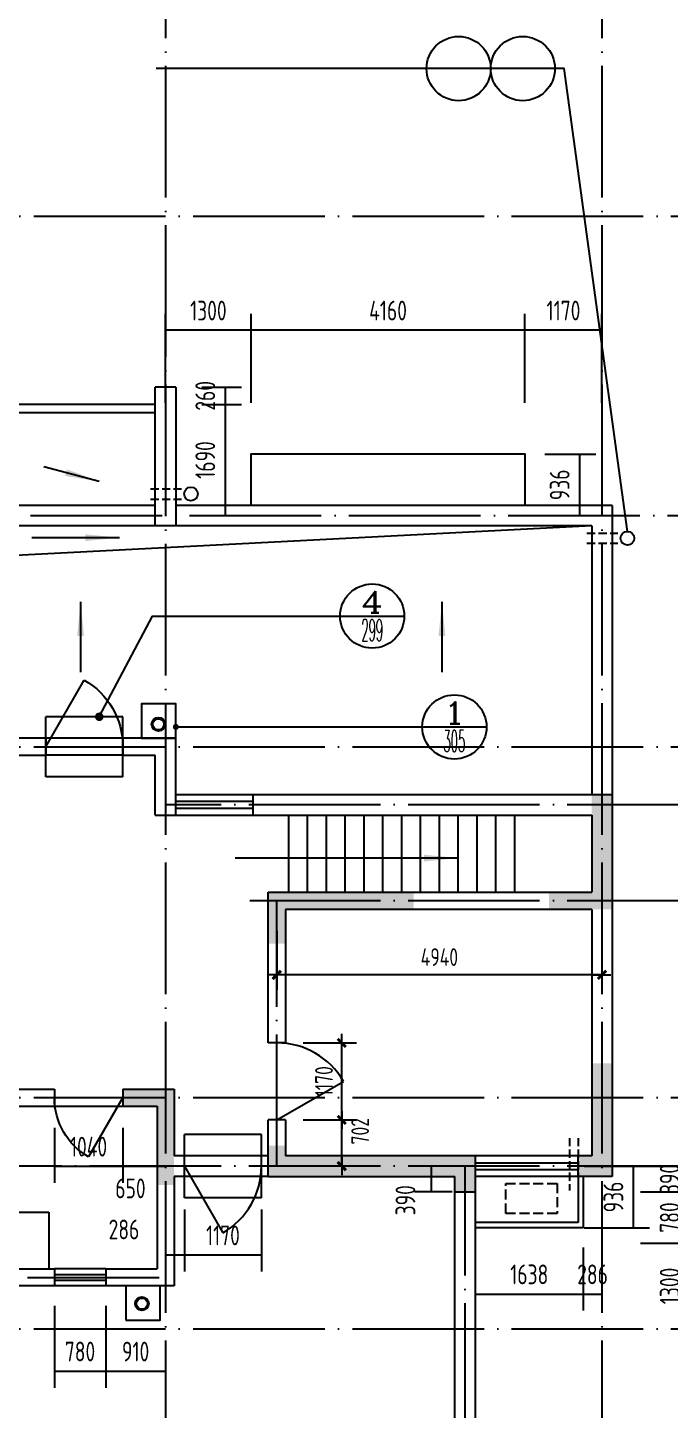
# Model space of a CAD drawing. Extents: x -726032 to 135930, y -151624 to 587044.
# Drawn here: x -555533 to -545783, y 499528 to 520514 of the extents above; entities that cross this region are included whole.
import ezdxf
from ezdxf.enums import TextEntityAlignment as Align

# ---------------------------------------------------------------- set-up
doc = ezdxf.new("R2010")
doc.units = 0
doc.header["$LTSCALE"] = 1000
doc.header["$MEASUREMENT"] = 0
doc.linetypes.add('DASH', pattern=[0.35, 0.25, -0.1])
doc.linetypes.add('DOTE', pattern=[2.42, 2, -0.2, 0.02, -0.2])
doc.layers.get('0').update_dxf_attribs({"linetype": 'CONTINUOUS'})
doc.layers.get('DEFPOINTS').update_dxf_attribs({"color": 1, "linetype": 'CONTINUOUS'})
for name, color, linetype in [('AXIS', 245, 'CONTINUOUS'), ('COLUMN', 170, 'CONTINUOUS'), ('DOTE', 8, 'DOTE'), ('GROUND', 45, 'CONTINUOUS'), ('LVTRY', 6, 'CONTINUOUS'), ('PUB_DIM', 245, 'CONTINUOUS'), ('ROOF', 4, 'CONTINUOUS'), ('STAIR', 42, 'CONTINUOUS'), ('WALL', 255, 'CONTINUOUS'), ('WINDOW', 155, 'CONTINUOUS'), ('WINDOW_TEXT', 7, 'CONTINUOUS'), ('引线', 213, 'CONTINUOUS'), ('排水', 245, 'CONTINUOUS'), ('空调', 245, 'CONTINUOUS'), ('雨水管', 20, 'CONTINUOUS')]:
    doc.layers.add(name, color=color, linetype=linetype)
doc.styles.add('COMP', font='COMPLEX', dxfattribs={"bigfont": 'hztxt'})
doc.styles.add('DIM_FONT', font='isocp.shx', dxfattribs={"width": 0.8})
doc.styles.add('SIMPLEX', font='SIMPLEX.SHX')
doc.dimstyles.new('DIMA', dxfattribs={"dimtxt": 300, "dimasz": 1, "dimexe": 250, "dimexo": 300, "dimgap": 150, "dimtad": 1, "dimdec": 0, "dimzin": 0, "dimdsep": 46, "dimtxsty": 'DIM_FONT', "dimcen": 0.09, "dimse1": 1, "dimclrt": 142, "dimadec": 0, "dimazin": 0, "dimtfac": 1, "dimtdec": 0, "dimtix": 1, "dimtmove": 2, "dimatfit": 3, "dimfxl": 1, "dimtolj": 1, "dimtzin": 0, "dimarcsym": 0})
doc.dimstyles.new('DIMB', dxfattribs={"dimtxt": 300, "dimasz": 1, "dimexe": 250, "dimexo": 300, "dimgap": 150, "dimtad": 1, "dimdec": 0, "dimzin": 0, "dimdsep": 46, "dimtxsty": 'DIM_FONT', "dimcen": 0.09, "dimse2": 1, "dimclrt": 142, "dimadec": 0, "dimazin": 0, "dimtfac": 1, "dimtdec": 0, "dimtix": 1, "dimtmove": 2, "dimatfit": 3, "dimfxl": 1, "dimtolj": 1, "dimtzin": 0, "dimarcsym": 0})
doc.dimstyles.new('DIMN', dxfattribs={"dimtxt": 300, "dimasz": 1, "dimexe": 250, "dimexo": 300, "dimgap": 150, "dimtad": 1, "dimdec": 0, "dimzin": 0, "dimdsep": 46, "dimtxsty": 'DIM_FONT', "dimcen": 0.09, "dimclrt": 142, "dimadec": 0, "dimazin": 0, "dimtfac": 1, "dimtdec": 0, "dimtix": 1, "dimtmove": 2, "dimatfit": 3, "dimfxl": 1, "dimtolj": 1, "dimtzin": 0, "dimarcsym": 0})

# ---------------------------------------------------------------- blocks, each defined once
blk = doc.blocks.new('_DBLK')
blk.add_line((-0.5, 0), (0, -0.866))
blk.add_arc((-0.5, 0), 1, 300, 0)
at = {"layer": 'WINDOW_TEXT', "style": 'SIMPLEX', "flags": 9}
blk.add_attdef('A', text='', height=1, dxfattribs=at).set_placement((0, 1.5), align=Align.MIDDLE)
blk = doc.blocks.new('*D124')
at = {"layer": 'DEFPOINTS', "color": 0, "transparency": 16777216}
for p in [(-555127, 504106), (-554087, 504106), (-555127, 503218)]:
    blk.add_point(p, dxfattribs=at)
at = {"layer": 'PUB_DIM', "color": 0, "lineweight": -2, "transparency": 16777216}
for p, q in [((-555127, 503806), (-555127, 502968)), ((-554087, 503806), (-554087, 502968)), ((-554088, 503218), (-555126, 503218))]:
    blk.add_line(p, q, dxfattribs=at)
at = {"layer": 'PUB_DIM', "color": 0, "transparency": 16777216}
for points in [[(-555126, 503218), (-555126, 503218), (-555127, 503218)], [(-554088, 503218), (-554088, 503218), (-554087, 503218)]]:
    blk.add_solid(points, dxfattribs=at)
at = {"layer": 'PUB_DIM', "color": 142, "transparency": 16777216, "insert": (-554607, 503518), "char_height": 300, "attachment_point": 5, "style": 'DIM_FONT'}
blk.add_mtext('\\A1;1040', dxfattribs=at)
blk = doc.blocks.new('_ARROW')
blk.add_solid([(0, 0), (-1, 0.1), (-1, -0.1)])
blk = doc.blocks.new('_WBLK')
for p, q in [((-0.5, 0.5), (0.5, 0.5)), ((0.5, 0.167), (-0.5, 0.167)), ((0.5, -0.167), (-0.5, -0.167)), ((-0.5, -0.5), (0.5, -0.5))]:
    blk.add_line(p, q)
at = {"layer": 'WINDOW_TEXT', "style": 'SIMPLEX', "flags": 9}
blk.add_attdef('A', text='', height=1, dxfattribs=at).set_placement((0, 1.5), align=Align.MIDDLE)
blk = doc.blocks.new('_DIMX')
blk.add_line((-150, 0), (150, 0))
at = {"const_width": 50}
blk.add_lwpolyline([(-70, -70), (70, 70)], dxfattribs=at)
blk = doc.blocks.new('*D1679')
at = {"layer": 'DEFPOINTS', "color": 0, "transparency": 16777216}
for p in [(-551747, 507064), (-546807, 507064), (-551747, 506127)]:
    blk.add_point(p, dxfattribs=at)
at = {"layer": 'PUB_DIM', "color": 0, "lineweight": -2, "transparency": 16777216}
for p, q in [((-551747, 506794), (-551747, 505902)), ((-546808, 506127), (-551746, 506127))]:
    blk.add_line(p, q, dxfattribs=at)
at = {"layer": 'PUB_DIM', "color": 0, "lineweight": -2, "transparency": 16777216, "xscale": 0.9, "yscale": 0.9, "zscale": 0.9, "rotation": 180}
blk.add_blockref('_DIMX', (-551747, 506127), dxfattribs=at)
at = {"layer": 'PUB_DIM', "color": 0, "lineweight": -2, "transparency": 16777216, "xscale": 0.9, "yscale": 0.9, "zscale": 0.9}
blk.add_blockref('_DIMX', (-546807, 506127), dxfattribs=at)
at = {"layer": 'PUB_DIM', "color": 142, "transparency": 16777216, "insert": (-549277, 506397), "char_height": 270, "attachment_point": 5, "style": 'DIM_FONT'}
blk.add_mtext('\\A1;4940', dxfattribs=at)
blk = doc.blocks.new('*D464')
at = {"layer": 'DEFPOINTS', "color": 0, "transparency": 16777216}
for p in [(-547093, 502286), (-546807, 502286), (-546807, 501278)]:
    blk.add_point(p, dxfattribs=at)
at = {"layer": 'PUB_DIM', "color": 0, "lineweight": -2, "transparency": 16777216}
for p, q in [((-547093, 501986), (-547093, 501028)), ((-546807, 501986), (-546807, 501028)), ((-547094, 501278), (-547095, 501278)), ((-547093, 501278), (-546807, 501278)), ((-546806, 501278), (-546805, 501278))]:
    blk.add_line(p, q, dxfattribs=at)
at = {"layer": 'PUB_DIM', "color": 0, "transparency": 16777216}
for points in [[(-547094, 501278), (-547094, 501278), (-547093, 501278)], [(-546806, 501278), (-546806, 501278), (-546807, 501278)]]:
    blk.add_solid(points, dxfattribs=at)
at = {"layer": 'PUB_DIM', "color": 142, "transparency": 16777216, "insert": (-546950, 501578), "char_height": 300, "attachment_point": 5, "style": 'DIM_FONT'}
blk.add_mtext('\\A1;286', dxfattribs=at)
blk = doc.blocks.new('*D3551')
at = {"layer": 'AXIS', "color": 0, "lineweight": -2, "transparency": 16777216}
for p, q in [((-546223, 502052), (-545228, 502052)), ((-545478, 502051), (-545478, 500753))]:
    blk.add_line(p, q, dxfattribs=at)
at = {"layer": 'AXIS', "color": 0, "transparency": 16777216}
for points in [[(-545478, 502051), (-545478, 502051), (-545478, 502052)], [(-545478, 500753), (-545478, 500753), (-545478, 500752)]]:
    blk.add_solid(points, dxfattribs=at)
at = {"layer": 'DEFPOINTS', "color": 0, "transparency": 16777216}
for p in [(-546523, 502052), (-546523, 500752), (-545478, 500752)]:
    blk.add_point(p, dxfattribs=at)
at = {"layer": 'AXIS', "color": 142, "transparency": 16777216, "insert": (-545778, 501402), "char_height": 300, "attachment_point": 5, "rotation": 90, "style": 'DIM_FONT'}
blk.add_mtext('\\A1;1300', dxfattribs=at)
blk = doc.blocks.new('*D465')
at = {"layer": 'AXIS', "color": 0, "lineweight": -2, "transparency": 16777216}
for p, q in [((-546223, 502832), (-545228, 502832)), ((-545478, 502831), (-545478, 502053)), ((-546223, 502052), (-545228, 502052))]:
    blk.add_line(p, q, dxfattribs=at)
at = {"layer": 'AXIS', "color": 0, "transparency": 16777216}
for points in [[(-545478, 502831), (-545478, 502831), (-545478, 502832)], [(-545478, 502053), (-545478, 502053), (-545478, 502052)]]:
    blk.add_solid(points, dxfattribs=at)
at = {"layer": 'DEFPOINTS', "color": 0, "transparency": 16777216}
for p in [(-546523, 502832), (-546523, 502052), (-545478, 502052)]:
    blk.add_point(p, dxfattribs=at)
at = {"layer": 'AXIS', "color": 142, "transparency": 16777216, "insert": (-545778, 502442), "char_height": 300, "attachment_point": 5, "rotation": 90, "style": 'DIM_FONT'}
blk.add_mtext('\\A1;780', dxfattribs=at)
blk = doc.blocks.new('*D467')
at = {"layer": 'AXIS', "color": 0, "lineweight": -2, "transparency": 16777216}
for p, q in [((-546223, 503222), (-545228, 503222)), ((-545478, 503223), (-545478, 503224)), ((-545478, 503222), (-545478, 502832)), ((-546223, 502832), (-545228, 502832)), ((-545478, 502831), (-545478, 502830))]:
    blk.add_line(p, q, dxfattribs=at)
at = {"layer": 'AXIS', "color": 0, "transparency": 16777216}
for points in [[(-545478, 503223), (-545478, 503223), (-545478, 503222)], [(-545478, 502831), (-545478, 502831), (-545478, 502832)]]:
    blk.add_solid(points, dxfattribs=at)
at = {"layer": 'DEFPOINTS', "color": 0, "transparency": 16777216}
for p in [(-546523, 503222), (-546523, 502832), (-545478, 502832)]:
    blk.add_point(p, dxfattribs=at)
at = {"layer": 'AXIS', "color": 142, "transparency": 16777216, "insert": (-545778, 503027), "char_height": 300, "attachment_point": 5, "rotation": 90, "style": 'DIM_FONT'}
blk.add_mtext('\\A1;390', dxfattribs=at)
blk = doc.blocks.new('*D468')
at = {"layer": 'DEFPOINTS', "color": 0, "transparency": 16777216}
for p in [(-547378, 503222), (-547378, 502286), (-546333, 502286)]:
    blk.add_point(p, dxfattribs=at)
at = {"layer": 'PUB_DIM', "color": 0, "lineweight": -2, "transparency": 16777216}
for p, q in [((-547078, 503222), (-546083, 503222)), ((-546333, 503221), (-546333, 502287)), ((-547078, 502286), (-546083, 502286))]:
    blk.add_line(p, q, dxfattribs=at)
at = {"layer": 'PUB_DIM', "color": 0, "transparency": 16777216}
for points in [[(-546333, 503221), (-546332, 503221), (-546333, 503222)], [(-546333, 502287), (-546332, 502287), (-546333, 502286)]]:
    blk.add_solid(points, dxfattribs=at)
at = {"layer": 'PUB_DIM', "color": 142, "transparency": 16777216, "insert": (-546633, 502754), "char_height": 300, "attachment_point": 5, "rotation": 90, "style": 'DIM_FONT'}
blk.add_mtext('\\A1;936', dxfattribs=at)
blk = doc.blocks.new('*D1680')
at = {"layer": 'DEFPOINTS', "color": 0, "transparency": 16777216}
for p in [(-551617, 503924), (-550760, 503924), (-551617, 503222)]:
    blk.add_point(p, dxfattribs=at)
at = {"layer": 'PUB_DIM', "color": 0, "lineweight": -2, "transparency": 16777216}
for p, q in [((-551347, 503924), (-550535, 503924)), ((-550760, 503223), (-550760, 503924))]:
    blk.add_line(p, q, dxfattribs=at)
at = {"layer": 'PUB_DIM', "color": 0, "lineweight": -2, "transparency": 16777216, "xscale": 0.9, "yscale": 0.9, "zscale": 0.9}
for p, rotation in [((-550760, 503924), 90), ((-550760, 503222), 270)]:
    blk.add_blockref('_DIMX', p, dxfattribs=dict(at, rotation=rotation))
at = {"layer": 'PUB_DIM', "color": 142, "transparency": 16777216, "insert": (-550481, 503752), "char_height": 270, "attachment_point": 5, "rotation": 90, "style": 'DIM_FONT'}
blk.add_mtext('\\A1;702', dxfattribs=at)
blk = doc.blocks.new('*D1681')
at = {"layer": 'DEFPOINTS', "color": 0, "transparency": 16777216}
for p in [(-551617, 505094), (-550760, 505094), (-551617, 503924)]:
    blk.add_point(p, dxfattribs=at)
at = {"layer": 'PUB_DIM', "color": 0, "lineweight": -2, "transparency": 16777216}
for p, q in [((-551347, 505094), (-550535, 505094)), ((-550760, 503925), (-550760, 505094))]:
    blk.add_line(p, q, dxfattribs=at)
at = {"layer": 'PUB_DIM', "color": 0, "lineweight": -2, "transparency": 16777216, "xscale": 0.9, "yscale": 0.9, "zscale": 0.9}
for p, rotation in [((-550760, 505094), 90), ((-550760, 503924), 270)]:
    blk.add_blockref('_DIMX', p, dxfattribs=dict(at, rotation=rotation))
at = {"layer": 'PUB_DIM', "color": 142, "transparency": 16777216, "insert": (-551030, 504509), "char_height": 270, "attachment_point": 5, "rotation": 90, "style": 'DIM_FONT'}
blk.add_mtext('\\A1;1170', dxfattribs=at)
blk = doc.blocks.new('*D3552')
at = {"layer": 'DEFPOINTS', "color": 0, "transparency": 16777216}
for p in [(-553437, 502862), (-553151, 502862), (-553437, 501870)]:
    blk.add_point(p, dxfattribs=at)
at = {"layer": 'PUB_DIM', "color": 0, "lineweight": -2, "transparency": 16777216}
for p, q in [((-553151, 502562), (-553151, 501620)), ((-553438, 501870), (-553439, 501870)), ((-553151, 501870), (-553437, 501870)), ((-553150, 501870), (-553149, 501870))]:
    blk.add_line(p, q, dxfattribs=at)
at = {"layer": 'PUB_DIM', "color": 0, "transparency": 16777216}
for points in [[(-553438, 501870), (-553438, 501870), (-553437, 501870)], [(-553150, 501870), (-553150, 501870), (-553151, 501870)]]:
    blk.add_solid(points, dxfattribs=at)
at = {"layer": 'PUB_DIM', "color": 142, "transparency": 16777216, "insert": (-554069, 502260), "char_height": 300, "attachment_point": 5, "style": 'DIM_FONT'}
blk.add_mtext('\\A1;286', dxfattribs=at)
blk = doc.blocks.new('*D1683')
at = {"layer": 'DEFPOINTS', "color": 0, "transparency": 16777216}
for p in [(-554087, 504106), (-553437, 504106), (-554087, 503218)]:
    blk.add_point(p, dxfattribs=at)
at = {"layer": 'PUB_DIM', "color": 0, "lineweight": -2, "transparency": 16777216}
for p, q in [((-554087, 503806), (-554087, 502968)), ((-553438, 503218), (-554086, 503218))]:
    blk.add_line(p, q, dxfattribs=at)
at = {"layer": 'PUB_DIM', "color": 0, "transparency": 16777216}
for points in [[(-554086, 503218), (-554086, 503218), (-554087, 503218)], [(-553438, 503218), (-553438, 503218), (-553437, 503218)]]:
    blk.add_solid(points, dxfattribs=at)
at = {"layer": 'PUB_DIM', "color": 142, "transparency": 16777216, "insert": (-553971, 502884), "char_height": 300, "attachment_point": 5, "style": 'DIM_FONT'}
blk.add_mtext('\\A1;650', dxfattribs=at)
blk = doc.blocks.new('*D469')
at = {"layer": 'DEFPOINTS', "color": 0, "transparency": 16777216}
for p in [(-553151, 502862), (-551981, 502862), (-553151, 501870)]:
    blk.add_point(p, dxfattribs=at)
at = {"layer": 'PUB_DIM', "color": 0, "lineweight": -2, "transparency": 16777216}
for p, q in [((-553151, 502562), (-553151, 501620)), ((-551981, 502562), (-551981, 501620)), ((-551982, 501870), (-553150, 501870))]:
    blk.add_line(p, q, dxfattribs=at)
at = {"layer": 'PUB_DIM', "color": 0, "transparency": 16777216}
for points in [[(-553150, 501870), (-553150, 501870), (-553151, 501870)], [(-551982, 501870), (-551982, 501870), (-551981, 501870)]]:
    blk.add_solid(points, dxfattribs=at)
at = {"layer": 'PUB_DIM', "color": 142, "transparency": 16777216, "insert": (-552566, 502170), "char_height": 300, "attachment_point": 5, "style": 'DIM_FONT'}
blk.add_mtext('\\A1;1170', dxfattribs=at)
blk = doc.blocks.new('*D472')
at = {"layer": 'DEFPOINTS', "color": 0, "transparency": 16777216}
for p in [(-548731, 502286), (-547093, 502286), (-547093, 501278)]:
    blk.add_point(p, dxfattribs=at)
at = {"layer": 'PUB_DIM', "color": 0, "lineweight": -2, "transparency": 16777216}
for p, q in [((-548731, 501986), (-548731, 501028)), ((-547093, 501986), (-547093, 501028)), ((-548730, 501278), (-547094, 501278))]:
    blk.add_line(p, q, dxfattribs=at)
at = {"layer": 'PUB_DIM', "color": 0, "transparency": 16777216}
for points in [[(-548730, 501278), (-548730, 501278), (-548731, 501278)], [(-547094, 501278), (-547094, 501278), (-547093, 501278)]]:
    blk.add_solid(points, dxfattribs=at)
at = {"layer": 'PUB_DIM', "color": 142, "transparency": 16777216, "insert": (-547912, 501578), "char_height": 300, "attachment_point": 5, "style": 'DIM_FONT'}
blk.add_mtext('\\A1;1638', dxfattribs=at)
blk = doc.blocks.new('*D1684')
at = {"layer": 'DEFPOINTS', "color": 0, "transparency": 16777216}
for p in [(-548785, 503222), (-549403, 502832), (-548785, 502832)]:
    blk.add_point(p, dxfattribs=at)
at = {"layer": 'PUB_DIM', "color": 0, "lineweight": -2, "transparency": 16777216}
for p, q in [((-549403, 503221), (-549403, 502833)), ((-549085, 502832), (-549653, 502832))]:
    blk.add_line(p, q, dxfattribs=at)
at = {"layer": 'PUB_DIM', "color": 0, "transparency": 16777216}
for points in [[(-549403, 503221), (-549403, 503221), (-549403, 503222)], [(-549403, 502833), (-549403, 502833), (-549403, 502832)]]:
    blk.add_solid(points, dxfattribs=at)
at = {"layer": 'PUB_DIM', "color": 142, "transparency": 16777216, "insert": (-549793, 502704), "char_height": 300, "attachment_point": 5, "rotation": 90, "style": 'DIM_FONT'}
blk.add_mtext('\\A1;390', dxfattribs=at)
blk = doc.blocks.new('*D475')
at = {"layer": 'DEFPOINTS', "color": 0, "transparency": 16777216}
for p in [(-547977, 515917), (-547977, 514514), (-546807, 514514)]:
    blk.add_point(p, dxfattribs=at)
at = {"layer": 'PUB_DIM', "color": 0, "lineweight": -2, "transparency": 16777216}
for p, q in [((-547977, 514814), (-547977, 516167)), ((-546807, 514814), (-546807, 516167)), ((-546808, 515917), (-547976, 515917))]:
    blk.add_line(p, q, dxfattribs=at)
at = {"layer": 'PUB_DIM', "color": 0, "transparency": 16777216}
for points in [[(-547976, 515917), (-547976, 515916), (-547977, 515917)], [(-546808, 515917), (-546808, 515916), (-546807, 515917)]]:
    blk.add_solid(points, dxfattribs=at)
at = {"layer": 'PUB_DIM', "color": 142, "transparency": 16777216, "insert": (-547392, 516217), "char_height": 300, "attachment_point": 5, "style": 'DIM_FONT'}
blk.add_mtext('\\A1;1170', dxfattribs=at)
blk = doc.blocks.new('*D476')
at = {"layer": 'DEFPOINTS', "color": 0, "transparency": 16777216}
for p in [(-547977, 514038), (-547977, 513102), (-547150, 513102)]:
    blk.add_point(p, dxfattribs=at)
at = {"layer": 'PUB_DIM', "color": 0, "lineweight": -2, "transparency": 16777216}
for p, q in [((-547677, 514038), (-546900, 514038)), ((-547150, 514037), (-547150, 513103)), ((-547677, 513102), (-546900, 513102))]:
    blk.add_line(p, q, dxfattribs=at)
at = {"layer": 'PUB_DIM', "color": 0, "transparency": 16777216}
for points in [[(-547151, 514037), (-547150, 514037), (-547150, 514038)], [(-547151, 513103), (-547150, 513103), (-547150, 513102)]]:
    blk.add_solid(points, dxfattribs=at)
at = {"layer": 'PUB_DIM', "color": 142, "transparency": 16777216, "insert": (-547450, 513570), "char_height": 300, "attachment_point": 5, "rotation": 90, "style": 'DIM_FONT'}
blk.add_mtext('\\A1;936', dxfattribs=at)
blk = doc.blocks.new('_INDEX')
blk.add_line((-0.5, 0), (0.5, 0))
blk.add_circle((0, 0), 0.5)
at = {"style": 'COMP'}
for tag, width, p, p2 in [('1', 2.333333, (-0.17, 0.05), (0.17, 0.05)), ('-', 1.166667, (-0.17, -0.39), (0.17, -0.39))]:
    blk.add_attdef(tag, text='', height=0.34, dxfattribs=dict(at, width=width)).set_placement(p, p2, align=Align.FIT)
blk = doc.blocks.new('*D479')
at = {"layer": 'DEFPOINTS', "color": 0, "transparency": 16777216}
for p in [(-553437, 515917), (-553437, 514514), (-552137, 514514)]:
    blk.add_point(p, dxfattribs=at)
at = {"layer": 'PUB_DIM', "color": 0, "lineweight": -2, "transparency": 16777216}
for p, q in [((-553437, 514814), (-553437, 516167)), ((-552137, 514814), (-552137, 516167)), ((-552138, 515917), (-553436, 515917))]:
    blk.add_line(p, q, dxfattribs=at)
at = {"layer": 'PUB_DIM', "color": 0, "transparency": 16777216}
for points in [[(-553436, 515917), (-553436, 515916), (-553437, 515917)], [(-552138, 515917), (-552138, 515916), (-552137, 515917)]]:
    blk.add_solid(points, dxfattribs=at)
at = {"layer": 'PUB_DIM', "color": 142, "transparency": 16777216, "insert": (-552787, 516217), "char_height": 300, "attachment_point": 5, "style": 'DIM_FONT'}
blk.add_mtext('\\A1;1300', dxfattribs=at)
blk = doc.blocks.new('*D480')
at = {"layer": 'DEFPOINTS', "color": 0, "transparency": 16777216}
for p in [(-553186, 515052), (-553186, 514792), (-552534, 514792)]:
    blk.add_point(p, dxfattribs=at)
at = {"layer": 'PUB_DIM', "color": 0, "lineweight": -2, "transparency": 16777216}
for p, q in [((-552886, 515052), (-552284, 515052)), ((-552534, 515053), (-552534, 515054)), ((-552534, 515052), (-552534, 514792)), ((-552886, 514792), (-552284, 514792)), ((-552534, 514791), (-552534, 514790))]:
    blk.add_line(p, q, dxfattribs=at)
at = {"layer": 'PUB_DIM', "color": 0, "transparency": 16777216}
for points in [[(-552534, 515053), (-552534, 515053), (-552534, 515052)], [(-552534, 514791), (-552534, 514791), (-552534, 514792)]]:
    blk.add_solid(points, dxfattribs=at)
at = {"layer": 'PUB_DIM', "color": 142, "transparency": 16777216, "insert": (-552834, 514922), "char_height": 300, "attachment_point": 5, "rotation": 90, "style": 'DIM_FONT'}
blk.add_mtext('\\A1;260', dxfattribs=at)
blk = doc.blocks.new('*D3556')
at = {"layer": 'DEFPOINTS', "color": 0, "transparency": 16777216}
for p in [(-553186, 514792), (-553186, 513102), (-552534, 513102)]:
    blk.add_point(p, dxfattribs=at)
at = {"layer": 'PUB_DIM', "color": 0, "lineweight": -2, "transparency": 16777216}
for p, q in [((-552886, 514792), (-552284, 514792)), ((-552534, 514791), (-552534, 513103))]:
    blk.add_line(p, q, dxfattribs=at)
at = {"layer": 'PUB_DIM', "color": 0, "transparency": 16777216}
for points in [[(-552534, 514791), (-552534, 514791), (-552534, 514792)], [(-552534, 513103), (-552534, 513103), (-552534, 513102)]]:
    blk.add_solid(points, dxfattribs=at)
at = {"layer": 'PUB_DIM', "color": 142, "transparency": 16777216, "insert": (-552834, 513947), "char_height": 300, "attachment_point": 5, "rotation": 90, "style": 'DIM_FONT'}
blk.add_mtext('\\A1;1690', dxfattribs=at)
blk = doc.blocks.new('*D482')
at = {"layer": 'DEFPOINTS', "color": 0, "transparency": 16777216}
for p in [(-552137, 515917), (-552137, 514514), (-547977, 514514)]:
    blk.add_point(p, dxfattribs=at)
at = {"layer": 'PUB_DIM', "color": 0, "lineweight": -2, "transparency": 16777216}
for p, q in [((-552137, 514814), (-552137, 516167)), ((-547977, 514814), (-547977, 516167)), ((-547978, 515917), (-552136, 515917))]:
    blk.add_line(p, q, dxfattribs=at)
at = {"layer": 'PUB_DIM', "color": 0, "transparency": 16777216}
for points in [[(-552136, 515917), (-552136, 515916), (-552137, 515917)], [(-547978, 515917), (-547978, 515916), (-547977, 515917)]]:
    blk.add_solid(points, dxfattribs=at)
at = {"layer": 'PUB_DIM', "color": 142, "transparency": 16777216, "insert": (-550057, 516217), "char_height": 300, "attachment_point": 5, "style": 'DIM_FONT'}
blk.add_mtext('\\A1;4160', dxfattribs=at)
blk = doc.blocks.new('*D3917')
at = {"layer": 'DEFPOINTS', "color": 0, "transparency": 16777216}
for p in [(-555127, 501402), (-554347, 501402), (-554347, 500106)]:
    blk.add_point(p, dxfattribs=at)
at = {"layer": 'PUB_DIM', "color": 0, "lineweight": -2, "transparency": 16777216}
for p, q in [((-555127, 501102), (-555127, 499856)), ((-554347, 501102), (-554347, 499856)), ((-555126, 500106), (-554348, 500106))]:
    blk.add_line(p, q, dxfattribs=at)
at = {"layer": 'PUB_DIM', "color": 0, "transparency": 16777216}
for points in [[(-555126, 500106), (-555126, 500105), (-555127, 500106)], [(-554348, 500106), (-554348, 500105), (-554347, 500106)]]:
    blk.add_solid(points, dxfattribs=at)
at = {"layer": 'PUB_DIM', "color": 142, "transparency": 16777216, "insert": (-554737, 500406), "char_height": 300, "attachment_point": 5, "style": 'DIM_FONT'}
blk.add_mtext('\\A1;780', dxfattribs=at)
blk = doc.blocks.new('*D3918')
at = {"layer": 'DEFPOINTS', "color": 0, "transparency": 16777216}
for p in [(-554347, 501402), (-553437, 501402), (-553437, 500106)]:
    blk.add_point(p, dxfattribs=at)
at = {"layer": 'PUB_DIM', "color": 0, "lineweight": -2, "transparency": 16777216}
for p, q in [((-554347, 501102), (-554347, 499856)), ((-554346, 500106), (-553438, 500106))]:
    blk.add_line(p, q, dxfattribs=at)
at = {"layer": 'PUB_DIM', "color": 0, "transparency": 16777216}
for points in [[(-554346, 500106), (-554346, 500105), (-554347, 500106)], [(-553438, 500106), (-553438, 500105), (-553437, 500106)]]:
    blk.add_solid(points, dxfattribs=at)
at = {"layer": 'PUB_DIM', "color": 142, "transparency": 16777216, "insert": (-553892, 500406), "char_height": 300, "attachment_point": 5, "style": 'DIM_FONT'}
blk.add_mtext('\\A1;910', dxfattribs=at)

msp = doc.modelspace()

# ---------------------------------------------------------------- hatches: boundary and pattern name
at = {"layer": 'ROOF'}
h = msp.add_hatch(dxfattribs=at)
h.set_pattern_fill('DOTS', color=256, scale=390, style=0)
h.set_pattern_definition([(180, (-686183.325, 346442.748), (-12.1875, 24.375), [0, -24.375])])
h.paths.add_polyline_path([(-551876.9, 503066.4), (-551876.9, 503118.4), (-549042.9, 503118.4), (-549042.9, 503066.4)])

# ---------------------------------------------------------------- linework, layer by layer
at = {"layer": 'COLUMN'}
for points in [[(-546962.9, 507382.4), (-546962.9, 508864.4), (-546650.9, 507122.4), (-546650.9, 508864.4)], [(-551876.9, 507382.4), (-551616.9, 507122.4), (-549666.9, 507382.4), (-549666.9, 507122.4)], [(-551876.9, 507382.4), (-551876.9, 506602.4), (-551616.9, 507122.4), (-551616.9, 506602.4)], [(-547612.9, 507382.4), (-547612.9, 507122.4), (-546962.9, 507382.4), (-546650.9, 507122.4)], [(-546962.9, 504782.4), (-546962.9, 503378.4), (-546650.9, 504782.4), (-546650.9, 503066.4)], [(-554086.9, 504392.8), (-554086.9, 504132.4), (-553306.9, 504392.4), (-553566.9, 504132.4)], [(-553566.9, 504132.4), (-553566.9, 502936.4), (-553306.9, 504392.4), (-553306.9, 502936.4)], [(-551876.9, 503534.4), (-551876.9, 503118.4), (-551616.9, 503534.4), (-551616.9, 503378.4)], [(-551876.9, 503118.4), (-551616.9, 503378.4), (-549042.9, 503118.4), (-548730.9, 503378.4)], [(-549042.9, 503118.4), (-549042.9, 502832.4), (-548730.9, 503378.4), (-548730.9, 502832.4)], [(-547170.9, 503378.4), (-547170.9, 503066.4), (-546962.9, 503378.4), (-546650.9, 503066.4)]]:
    msp.add_solid(points, dxfattribs=at)
at = {"layer": 'DOTE'}
for p, q in [((-553436.9, 522352), (-553436.9, 491880.4)), ((-546806.9, 522352), (-546806.9, 491880.4)), ((-615939.2, 517652.4), (-545333.8, 517652.4)), ((-615991.2, 513102.4), (-545333.8, 513102.4)), ((-615939.2, 509592.4), (-545333.8, 509592.4)), ((-545333.8, 508708.4), (-553436.9, 508708.4)), ((-545333.8, 507252.4), (-552156.6, 507252.4)), ((-551746.9, 503222.4), (-551746.9, 507252.4)), ((-615939.2, 504262.4), (-545333.8, 504262.4)), ((-545333.8, 503222.4), (-615939.2, 503222.4)), ((-548886.9, 491880.4), (-548886.9, 503222.4)), ((-562796.9, 501532.4), (-553436.9, 501532.4)), ((-615939.2, 500752.4), (-545333.8, 500752.4))]:
    msp.add_line(p, q, dxfattribs=at)
at = {"layer": 'GROUND'}
msp.add_line((-555126.9, 504132.4), (-554086.9, 504132.4), dxfattribs=at)
at = {"layer": 'LVTRY'}
for p, q in [((-557029.2, 502520.4), (-555208.3, 502520.4)), ((-555208.3, 502520.4), (-555208.3, 501662.4))]:
    msp.add_line(p, q, dxfattribs=at)
at = {"layer": 'PUB_DIM'}
msp.add_lwpolyline([(-548990.9, 507900.3), (-552378.7, 507900.3)], dxfattribs=at)
at = {"layer": 'ROOF'}
for p, q in [((-553592.9, 512946.4), (-553592.9, 515052.4)), ((-553280.9, 515052.4), (-553592.9, 515052.4)), ((-553280.9, 515052.4), (-553280.9, 512946.4)), ((-553592.9, 514792.4), (-556244.9, 514792.4)), ((-553592.9, 514662.4), (-556244.9, 514662.4)), ((-553592.9, 513258.4), (-556296.9, 513258.4)), ((-546650.9, 513258.4), (-553280.9, 513258.4)), ((-546650.9, 513258.4), (-546650.9, 508864.4)), ((-546962.9, 512946.4), (-556296.9, 512946.4)), ((-546962.9, 512946.4), (-546962.9, 508864.4)), ((-551876.9, 503066.4), (-549042.9, 503066.4)), ((-547170.9, 503066.4), (-547170.9, 502364.4)), ((-547092.9, 503066.4), (-547092.9, 502286.4)), ((-549042.9, 495578.4), (-549042.9, 502832.4)), ((-548730.9, 495266.4), (-548730.9, 502832.4)), ((-547170.9, 502364.4), (-548730.9, 502364.4)), ((-547092.9, 502286.4), (-548730.9, 502286.4))]:
    msp.add_line(p, q, dxfattribs=at)
msp.add_lwpolyline([(-552136.9, 513258.4), (-552136.9, 514038.4), (-547976.9, 514038.4), (-547976.9, 513258.4)], dxfattribs=at)
at = {"layer": 'STAIR'}
for p, q in [((-554086.9, 510047.4), (-555256.9, 510047.4)), ((-555256.9, 509137.4), (-555256.9, 510047.4)), ((-554086.9, 509137.4), (-554086.9, 510047.4)), ((-554086.9, 509722.4), (-555256.9, 509722.4)), ((-554086.9, 509462.4), (-555256.9, 509462.4)), ((-554086.9, 509137.4), (-555256.9, 509137.4)), ((-551564.9, 507382.4), (-551564.9, 508552.4)), ((-551278.9, 507382.4), (-551278.9, 508552.4)), ((-550992.9, 507382.4), (-550992.9, 508552.4)), ((-550706.9, 507382.4), (-550706.9, 508552.4)), ((-550420.9, 507382.4), (-550420.9, 508552.4)), ((-550134.9, 507382.4), (-550134.9, 508552.4)), ((-549848.9, 507382.4), (-549848.9, 508552.4)), ((-549562.9, 507382.4), (-549562.9, 508552.4)), ((-549276.9, 507382.4), (-549276.9, 508552.4)), ((-548990.9, 507382.4), (-548990.9, 508552.4)), ((-548704.9, 507382.4), (-548704.9, 508552.4)), ((-548418.9, 507382.4), (-548418.9, 508552.4)), ((-548132.9, 507382.4), (-548132.9, 508552.4)), ((-553150.9, 502741.4), (-553150.9, 503703.4)), ((-551977.3, 503703.4), (-553150.9, 503703.4)), ((-551977.3, 502741.4), (-551977.3, 503703.4)), ((-551980.9, 503378.4), (-553150.9, 503378.4)), ((-551973.6, 503066.4), (-553150.9, 503066.4)), ((-551977.3, 502741.4), (-553150.9, 502741.4))]:
    msp.add_line(p, q, dxfattribs=at)
at = {"layer": 'WALL'}
for p, q in [((-555256.9, 509722.4), (-556296.9, 509722.4)), ((-555256.9, 509722.4), (-555256.9, 509462.4)), ((-553280.9, 509722.4), (-554086.9, 509722.4)), ((-554086.9, 509722.4), (-554086.9, 509462.4)), ((-553280.9, 508552.4), (-553280.9, 509722.4)), ((-556296.9, 509462.4), (-555256.9, 509462.4)), ((-554086.9, 509462.4), (-553592.9, 509462.4)), ((-553592.9, 508552.4), (-553592.9, 509462.4)), ((-552110.9, 508864.4), (-552110.9, 508552.4)), ((-552110.9, 508864.4), (-546650.9, 508864.4)), ((-546650.9, 508864.4), (-546650.9, 503066.4)), ((-553592.9, 508552.4), (-553280.9, 508552.4)), ((-552110.9, 508552.4), (-546962.9, 508552.4)), ((-546962.9, 508552.4), (-546962.9, 507382.4)), ((-551876.9, 507382.4), (-546962.9, 507382.4)), ((-551876.9, 505094.4), (-551876.9, 507382.4)), ((-546962.9, 507122.4), (-551616.9, 507122.4)), ((-551616.9, 507122.4), (-551616.9, 505094.4)), ((-546962.9, 507122.4), (-546962.9, 503378.4)), ((-551616.9, 505094.4), (-551876.9, 505094.4)), ((-556556.9, 504392.4), (-555126.9, 504392.4)), ((-555126.9, 504392.4), (-555126.9, 504132.4)), ((-554086.9, 504392.4), (-553306.9, 504392.4)), ((-554086.9, 504392.4), (-554086.9, 504132.4)), ((-553306.9, 504392.4), (-553306.9, 503378.4)), ((-557986.9, 504132.4), (-555126.9, 504132.4)), ((-554086.9, 504132.4), (-553566.9, 504132.4)), ((-553566.9, 504132.4), (-553566.9, 501662.4)), ((-551616.9, 503924.4), (-551876.9, 503924.4)), ((-551876.9, 503066.4), (-551876.9, 503924.4)), ((-551616.9, 503924.4), (-551616.9, 503378.4)), ((-553150.9, 503378.4), (-553306.9, 503378.4)), ((-553150.9, 503066.4), (-553150.9, 503378.4)), ((-551876.9, 503378.4), (-551980.9, 503378.4)), ((-551980.9, 503066.4), (-551980.9, 503378.4)), ((-548730.9, 503378.4), (-551616.9, 503378.4)), ((-548730.9, 502832.4), (-548730.9, 503378.4)), ((-547170.9, 503066.4), (-547170.9, 503378.4)), ((-546962.9, 503378.4), (-547170.9, 503378.4)), ((-553306.9, 503066.4), (-553306.9, 501402.4)), ((-553150.9, 503066.4), (-553306.9, 503066.4)), ((-551876.9, 503066.4), (-551980.9, 503066.4)), ((-549042.9, 502832.4), (-549042.9, 503066.4)), ((-546650.9, 503066.4), (-547170.9, 503066.4)), ((-549042.9, 502832.4), (-548730.9, 502832.4)), ((-557986.9, 501662.4), (-555126.9, 501662.4)), ((-555126.9, 501662.4), (-555126.9, 501402.4)), ((-554346.9, 501662.4), (-553566.9, 501662.4)), ((-554346.9, 501662.4), (-554346.9, 501402.4)), ((-555126.9, 501402.4), (-561106.9, 501402.4)), ((-553306.9, 501402.4), (-554346.9, 501402.4))]:
    msp.add_line(p, q, dxfattribs=at)
at = {"layer": '引线'}
for p, q in [((-547522.5, 519892.4), (-549472.5, 519892.4)), ((-553280.9, 509892.8), (-549536.3, 509892.8))]:
    msp.add_line(p, q, dxfattribs=at)
for points in [[(-546421, 512863.6), (-547380.9, 519892.4), (-553578.9, 519892.4)], [(-554444.5, 510047.4), (-553637.6, 511576.8), (-550785.1, 511576.8)]]:
    msp.add_lwpolyline(points, dxfattribs=at)
for points, const_width in [([(-554477.2, 510047.4, 1), (-554411.9, 510047.4, 1)], 64.7), ([(-553303.8, 509893, 1), (-553258, 509893, 1)], 45.2), ([(-548290.1, 509671.1, 1), (-548289.2, 509671.1, 1)], 0.325)]:
    msp.add_lwpolyline(points, format="xyb", close=True, dxfattribs=dict(at, const_width=const_width))
for centre in [(-548985, 519892.4), (-548010, 519892.4)]:
    msp.add_circle(centre, 487.5, dxfattribs=at)
at = {"layer": '排水'}
msp.add_line((-546962.9, 512946.4), (-556296.9, 512467.7), dxfattribs=at)
for points in [[(-554447.2, 513623), (-555287.3, 513844.3)], [(-554135.9, 512767.3), (-555470.8, 512767.3)], [(-554728.1, 511793), (-554728.1, 510724.7)], [(-549238.2, 511793), (-549238.2, 510724.7)]]:
    msp.add_lwpolyline(points, dxfattribs=at)
at = {"layer": '空调', "linetype": 'DASH', "ltscale": 0.5}
for p, q in [((-547300.9, 503648.3), (-547300.9, 502854.2)), ((-547170.9, 503648.3), (-547170.9, 502854.2))]:
    msp.add_line(p, q, dxfattribs=at)
at = {"layer": '空调', "linetype": 'DASH', "ltscale": 0.6}
msp.add_lwpolyline([(-547490, 502505), (-548270, 502505), (-548270, 502960), (-547490, 502960)], close=True, dxfattribs=at)
at = {"layer": '雨水管', "linetype": 'DASH', "ltscale": 0.5}
for p, q in [((-553665, 513509.8), (-553193.9, 513509.8)), ((-553665, 513353.8), (-553193.9, 513353.8)), ((-547035, 512837.6), (-546563.9, 512837.6)), ((-547035, 512681.6), (-546563.9, 512681.6))]:
    msp.add_line(p, q, dxfattribs=at)
at = {"layer": '雨水管'}
for points in [[(-553800.9, 509722.4), (-553280.9, 509722.4), (-553280.9, 510242.4), (-553800.9, 510242.4)], [(-554040.6, 500882.4), (-553520.6, 500882.4), (-553520.6, 501402.4), (-554040.6, 501402.4)]]:
    msp.add_lwpolyline(points, close=True, dxfattribs=at)
for centre, radius in [((-553051, 513431.8), 104), ((-546421, 512759.6), 104), ((-553545.5, 509933.4), 104), ((-553545.5, 509933.4), 84.5), ((-553795.7, 501133.3), 104), ((-553795.7, 501133.3), 84.5)]:
    msp.add_circle(centre, radius, dxfattribs=at)

# ---------------------------------------------------------------- block references
at = {"layer": 'PUB_DIM', "xscale": 520, "yscale": 520, "zscale": 520}
msp.add_blockref('_ARROW', (-548990.9, 507900.3), dxfattribs=at)
at = {"layer": 'WINDOW', "color": 3, "xscale": -1170, "yscale": 1170, "zscale": 1170, "rotation": 180}
msp.add_blockref('_DBLK', (-554671.9, 509592.4), dxfattribs=at)
at = {"layer": 'WINDOW'}
for name, p, xscale, yscale, zscale, rotation in [('_WBLK', (-552695.9, 508708.4), -1170, 311.9999999999854, 1170, 180), ('_DBLK', (-551746.9, 504509.4), 1170, 1170, 1170, 90), ('_DBLK', (-554606.9, 504262.4), 1040, -1040, 1040, 180), ('_DBLK', (-552565.9, 503222.4), -1170, -1170, 1170, 180), ('_WBLK', (-554736.9, 501532.4), 780, 260, 780, 180)]:
    msp.add_blockref(name, p, dxfattribs=dict(at, xscale=xscale, yscale=yscale, zscale=zscale, rotation=rotation))
at = {"layer": 'WINDOW', "xscale": -1560, "yscale": 312, "zscale": 1560}
msp.add_blockref('_WBLK', (-547950.9, 503222.4), dxfattribs=at)
at = {"layer": '引线'}
ref = msp.add_blockref('_INDEX', (-550297.6, 511576.8), dxfattribs=dict(at, xscale=975, yscale=975, zscale=975))
ref.add_attrib('1', '4', dxfattribs={"layer": '0', "height": 331.5, "style": 'COMP', "width": 1.3125}).set_placement((-550463.4, 511625.6), (-550131.9, 511625.6), align=Align.FIT)
ref.add_attrib('-', '299', dxfattribs={"layer": '0', "height": 331.5, "style": 'COMP', "width": 0.388889}).set_placement((-550463.4, 511196.6), (-550131.9, 511196.6), align=Align.FIT)
ref = msp.add_blockref('_INDEX', (-549048.8, 509892.8), dxfattribs=dict(at, xscale=975, yscale=975, zscale=975))
ref.add_attrib('1', '1', dxfattribs={"layer": '0', "height": 331.5, "style": 'COMP', "width": 2.333333}).set_placement((-549214.6, 509941.5), (-548883.1, 509941.5), align=Align.FIT)
ref.add_attrib('-', '305', dxfattribs={"layer": '0', "height": 331.5, "style": 'COMP', "width": 0.396226}).set_placement((-549214.6, 509512.5), (-548883.1, 509512.5), align=Align.FIT)
at = {"layer": '排水'}
for p, xscale, yscale, zscale, rotation in [((-554447.2, 513623), 520.0000000000002, 520.0000000000002, 520.0000000000002, 345.2445299539996), ((-554728.1, 511793), -520, 520, 520, 270), ((-549238.2, 511793), -520, 520, 520, 270)]:
    msp.add_blockref('_ARROW', p, dxfattribs=dict(at, xscale=xscale, yscale=yscale, zscale=zscale, rotation=rotation))
at = {"layer": '排水', "xscale": 520, "yscale": 520, "zscale": 520}
msp.add_blockref('_ARROW', (-554135.9, 512767.3), dxfattribs=at)

# ---------------------------------------------------------------- dimensions: what is measured, and where the dimension line sits
at = {"layer": 'AXIS'}
for base, p1, p2, dimstyle, picture, middle in [((-545477.7, 502832.4), (-546523.4, 503222.4), (-546523.4, 502832.4), 'DIMN', '*D467', (-545777.7, 503027.4)), ((-545477.7, 502052.4), (-546523.4, 502832.4), (-546523.4, 502052.4), 'DIMN', '*D465', (-545777.7, 502442.4)), ((-545477.7, 500752.4), (-546523.4, 502052.4), (-546523.4, 500752.4), 'DIMB', '*D3551', (-545777.7, 501402.4))]:
    dim = msp.add_linear_dim(base=base, p1=p1, p2=p2, angle=270, dimstyle=dimstyle, dxfattribs=at)
    dim.commit()
    dim.dimension.update_dxf_attribs({"geometry": picture, "text_midpoint": middle})
at = {"layer": 'PUB_DIM'}
for base, p1, p2, picture, middle in [((-553436.9, 515916.5), (-552136.9, 514513.9), (-553436.9, 514513.9), '*D479', (-552786.9, 516216.5)), ((-552136.9, 515916.5), (-547976.9, 514513.9), (-552136.9, 514513.9), '*D482', (-550056.9, 516216.5)), ((-547976.9, 515916.5), (-546806.9, 514513.9), (-547976.9, 514513.9), '*D475', (-547391.9, 516216.5)), ((-547092.9, 501277.9), (-548730.9, 502286.4), (-547092.9, 502286.4), '*D472', (-547911.9, 501577.9)), ((-546806.9, 501277.9), (-547092.9, 502286.4), (-546806.9, 502286.4), '*D464', (-546949.9, 501577.9))]:
    dim = msp.add_linear_dim(base=base, p1=p1, p2=p2, dimstyle='DIMN', dxfattribs=at)
    dim.commit()
    dim.dimension.update_dxf_attribs({"geometry": picture, "text_midpoint": middle})
for base, p1, p2, dimstyle, picture, middle in [((-552533.9, 514792.4), (-553186.3, 515052.4), (-553186.3, 514792.4), 'DIMN', '*D480', (-552834, 514922.4)), ((-552533.9, 513102.4), (-553186.3, 514792.4), (-553186.3, 513102.4), 'DIMB', '*D3556', (-552833.9, 513947.4)), ((-547150.4, 513102.4), (-547976.9, 514038.4), (-547976.9, 513102.4), 'DIMN', '*D476', (-547450.4, 513570.4)), ((-546332.6, 502286.4), (-547378.3, 503222.4), (-547378.3, 502286.4), 'DIMN', '*D468', (-546632.6, 502754.4))]:
    dim = msp.add_linear_dim(base=base, p1=p1, p2=p2, angle=270, dimstyle=dimstyle, dxfattribs=at)
    dim.commit()
    dim.dimension.update_dxf_attribs({"geometry": picture, "text_midpoint": middle})
dim = msp.add_linear_dim(base=(-551746.9, 506127.2), p1=(-546806.9, 507064.3), p2=(-551746.9, 507064.3), angle=180, dimstyle='DIMA', override={"dimscale": 0.9, "dimblk1": '_DIMX', "dimblk2": '_DIMX', "dimsah": 1}, dxfattribs=at)
dim.commit()
dim.dimension.update_dxf_attribs({"geometry": '*D1679', "text_midpoint": (-549276.9, 506397.2)})
dim = msp.add_aligned_dim(p1=(-551616.9, 503924.4), p2=(-551616.9, 505094.4), distance=-857.1, dimstyle='DIMA', override={"dimscale": 0.9, "dimblk1": '_DIMX', "dimblk2": '_DIMX', "dimsah": 1}, dxfattribs=at)
dim.commit()
dim.dimension.update_dxf_attribs({"geometry": '*D1681', "text_midpoint": (-551029.7, 504509.4)})
for p1, p2, distance, dimstyle, picture, middle in [((-554086.9, 504106.4), (-555126.9, 504106.4), 888.7, 'DIMN', '*D124', (-554606.9, 503517.7)), ((-551980.8, 502862.3), (-553150.8, 502862.3), 992, 'DIMN', '*D469', (-552565.8, 502170.3)), ((-555126.8, 501402.4), (-554346.8, 501402.4), -1296.8, 'DIMN', '*D3917', (-554736.8, 500405.7)), ((-554346.8, 501402.4), (-553436.8, 501402.4), -1296.8, 'DIMB', '*D3918', (-553891.8, 500405.7))]:
    dim = msp.add_aligned_dim(p1=p1, p2=p2, distance=distance, dimstyle=dimstyle, dxfattribs=at)
    dim.commit()
    dim.dimension.update_dxf_attribs({"geometry": picture, "text_midpoint": middle})
for base, p1, p2, angle, dimstyle, picture, middle, dimtype in [((-554086.9, 503217.7), (-553436.9, 504106.4), (-554086.9, 504106.4), 180, 'DIMA', '*D1683', (-553971.1, 502883.8), 161), ((-549402.9, 502832.4), (-548784.7, 503222.4), (-548784.7, 502832.4), 90, 'DIMA', '*D1684', (-549792.9, 502703.5), 160), ((-553436.8, 501870.3), (-553150.8, 502862.3), (-553436.8, 502862.3), 180, 'DIMB', '*D3552', (-554068.8, 502260.3), 161)]:
    dim = msp.add_linear_dim(base=base, p1=p1, p2=p2, angle=angle, dimstyle=dimstyle, dxfattribs=at)
    dim.commit()
    dim.dimension.update_dxf_attribs({"geometry": picture, "text_midpoint": middle, "dimtype": dimtype})
dim = msp.add_linear_dim(base=(-550759.7, 503924.4), p1=(-551616.9, 503222.4), p2=(-551616.9, 503924.4), angle=90, dimstyle='DIMA', override={"dimscale": 0.9, "dimblk1": '_DIMX', "dimblk2": '_DIMX', "dimsah": 1}, dxfattribs=at)
dim.commit()
dim.dimension.update_dxf_attribs({"geometry": '*D1680', "text_midpoint": (-550481, 503751.5), "dimtype": 161})

doc.saveas('drawing.dxf')
